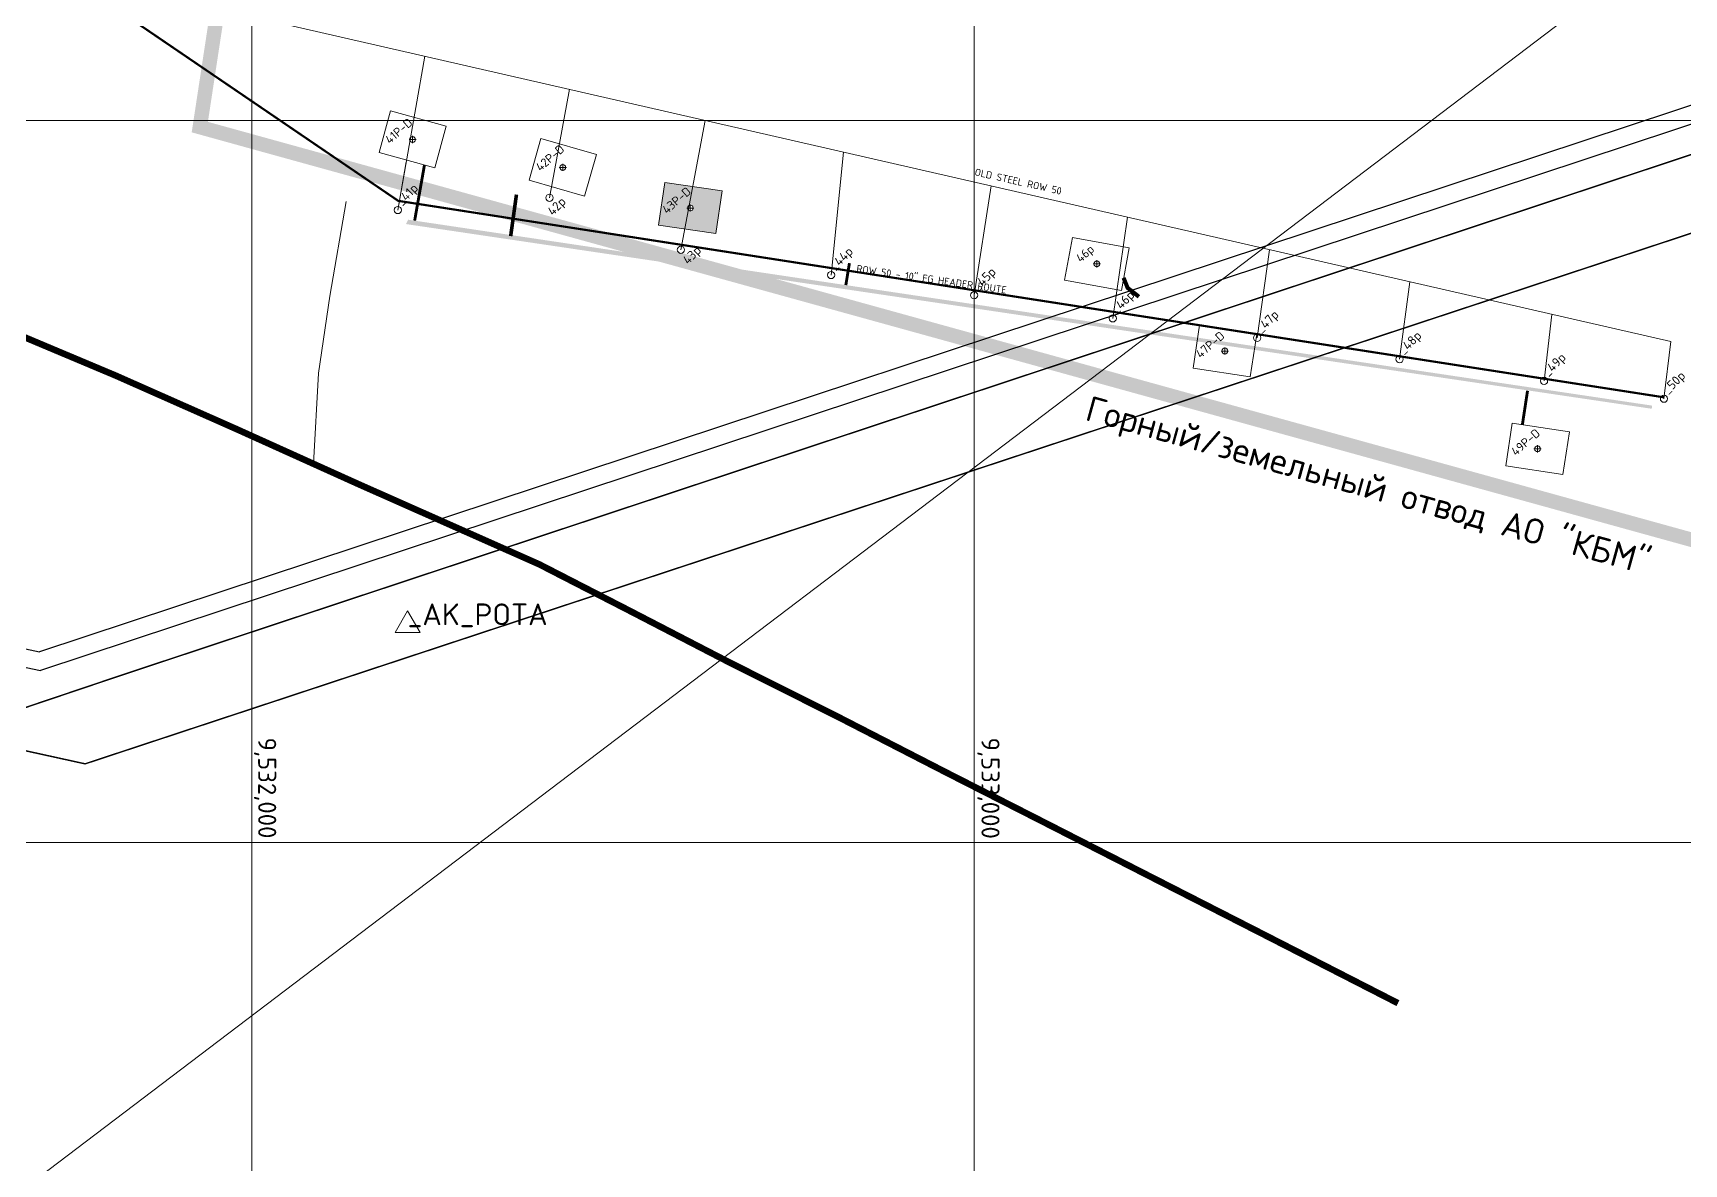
# Model space of a CAD drawing. Header units: millimetres. Extents: x 519 to 9564855, y -810 to 5021775.
# Drawn here: x 9531697 to 9533983, y 4993555 to 4995121 of the extents above; entities that cross this region are included whole.
import ezdxf

# ---------------------------------------------------------------- set-up
doc = ezdxf.new("R2010")
doc.units = ezdxf.units.MM
doc.header["$LTSCALE"] = 2
doc.header["$MEASUREMENT"] = 0
doc.header["$PDMODE"] = 2
doc.header["$PDSIZE"] = 5
for name, pattern in [('92051501$0$DASHED', [0.75, 0.5, -0.25]), ('DASHED', [0.75, 0.5, -0.25]), ('HIDDEN2', [4.7625, 3.175, -1.5875])]:
    doc.linetypes.add(name, pattern=pattern)
for name, color, linetype, lineweight in [('200 скв. на 2010 год', 61, 'Continuous', 0), ('Land lease as of 24.06.2004', 47, 'HIDDEN2', 70), ('Электро', 1, 'Continuous', 30), ('Электроснаб', 1, 'Continuous', 18), ('Электроснабжене', 1, 'Continuous', 18)]:
    doc.layers.add(name, color=color, linetype=linetype, lineweight=lineweight)
for name, color, linetype in [('CONTROL', 7, 'Continuous'), ('Existing roads', 41, 'Continuous'), ('FIBERGLASS', 212, 'Continuous'), ('GRID_PULKOVO', 7, 'Continuous'), ('New disposal wells', 191, 'Continuous'), ('OilColl&Flowlines', 3, 'Continuous'), ('OLD WELLS(dr.bfr2000)', 24, 'Continuous'), ('ROAD_ASF', 9, 'Continuous'), ('ROAD_GROUND', 9, 'Continuous'), ('Скважины 2016', 7, 'Continuous'), ('Скважины на 2014 год', 70, 'Continuous'), ('Скважины на 2015 год', 7, 'Continuous'), ('Скважины на 2016 год.', 40, 'Continuous')]:
    doc.layers.add(name, color=color, linetype=linetype)
doc.styles.add('Elect', font='isocpeur.ttf')

msp = doc.modelspace()

# ---------------------------------------------------------------- hatches: boundary and pattern name
at = {"layer": 'Скважины на 2014 год', "linetype": 'ByBlock', "lineweight": 0, "ltscale": 5}
h = msp.add_hatch(color=8, dxfattribs=at)
h.set_gradient(color1=(128, 128, 128), color2=(128, 128, 128), tint=1)
h.paths.add_polyline_path([(9532216.23405, 4994862.65423), (9533938.85904, 4994605.16885), (9533938.37075, 4994600.777), (9532213.19492, 4994856.59928)])
at = {"layer": 'Скважины на 2015 год', "linetype": 'ByBlock', "lineweight": 0, "ltscale": 5}
h = msp.add_hatch(color=141, dxfattribs=at)
h.set_gradient(color1=(127, 223, 255), color2=(127, 223, 255), tint=1)
edge = h.paths.add_edge_path(flags=16)
edge.add_arc((9532607.0566, 4994878.83449), 4, 0, 360)
h.paths.add_polyline_path([(9532651.00462, 4994902.68683), (9532642.26409, 4994843.32688), (9532563.1175, 4994854.98091), (9532571.85802, 4994914.34086)])

# ---------------------------------------------------------------- linework, layer by layer
at = {"color": 5, "linetype": 'ByBlock', "lineweight": 0, "ltscale": 5}
msp.add_line((9532202.00007, 4994876.00039), (9532213.76579, 4994942.97477), dxfattribs=at)
at = {"layer": 'CONTROL', "color": 6, "lineweight": 0}
for p, q in [((9532266.94, 4994443.95), (9532398.04, 4994385.25)), ((9532215.55, 4994321.11195), (9532198.14008, 4994291.09403)), ((9532232.95992, 4994291.09403), (9532215.55, 4994321.11195)), ((9532198.14008, 4994291.09403), (9532232.95992, 4994291.09403))]:
    msp.add_line(p, q, dxfattribs=at)
at = {"layer": 'Existing roads', "lineweight": 0, "const_width": 5.7, "flags": 128}
for points in [[(9533212.8867, 4994767.50154), (9533206.99316, 4994782.11107)], [(9533228.20547, 4994755.93737), (9533212.02119, 4994768.65605)]]:
    msp.add_lwpolyline(points, dxfattribs=at)
at = {"layer": 'FIBERGLASS', "linetype": 'DASHED', "lineweight": 0, "ltscale": 0.07, "const_width": 3}
for points in [[(9531054.537, 4995245.955), (9531531.037, 4995232.955), (9531540.737, 4995231.855), (9531632.437, 4995222.155), (9531735.6873, 4995190.11468), (9531830.137, 4995142.255), (9532202.537, 4994888.755), (9533000, 4994764.94485)], [(9533000, 4994764.94485), (9533955.137, 4994616.655)]]:
    msp.add_lwpolyline(points, dxfattribs=at)
at = {"layer": 'GRID_PULKOVO', "lineweight": 0}
for p, q in [((9532000, 5010000), (9532000, 4992000)), ((9533000, 5010000), (9533000, 4992000)), ((9519000, 4995000), (9533000, 4995000)), ((9533000, 4995000), (9548000, 4995000)), ((9519000, 4994000), (9533000, 4994000)), ((9533000, 4994000), (9546000, 4994000)), ((9533000, 4994000), (9548000, 4994000))]:
    msp.add_line(p, q, dxfattribs=at)
at = {"layer": 'Land lease as of 24.06.2004', "color": 34, "linetype": 'DASHED', "lineweight": 0, "ltscale": 50, "const_width": 20}
msp.add_lwpolyline([(9519654.3, 5003739.6), (9532971.6, 5004566.6), (9534671.1, 5001241.4), (9547648.8, 4998330.8), (9546800.6, 4994774.1), (9538599.5, 4994719.2), (9534700.1, 4995931.6), (9534118, 4994384.9), (9531927.8, 4994990.9), (9532139.5, 4996381.2), (9522290.1, 4999426.3), (9519885.3, 4999727), (9519654.3, 5003739.6)], dxfattribs=at)
at = {"layer": 'OilColl&Flowlines', "color": 5, "lineweight": 0}
for p, q in [((9533965.00491, 4994693.73189), (9531650.68332, 4995224.04389)), ((9532202, 4994876), (9532239.44223, 4995089.13355)), ((9532412, 4994893), (9532439.81106, 4995043.22031)), ((9532594, 4994821), (9532627.80378, 4995000.14298)), ((9532802, 4994786), (9532818.94407, 4994956.3444)), ((9533000, 4994758), (9533023.41339, 4994909.49157)), ((9533192, 4994726), (9533212.57097, 4994866.14731)), ((9533392, 4994699), (9533409.10415, 4994821.11299)), ((9533589.2, 4994669.5), (9533603.50159, 4994776.56806)), ((9533789.2, 4994639.3), (9533800.17889, 4994731.50072)), ((9533955.3, 4994614.7), (9533965.00491, 4994693.73189))]:
    msp.add_line(p, q, dxfattribs=at)
at = {"layer": 'OLD WELLS(dr.bfr2000)', "lineweight": 0}
for centre in [(9532412, 4994893), (9532202, 4994876), (9532594, 4994821), (9532802, 4994786), (9533000, 4994758), (9533192, 4994726), (9533392, 4994699), (9533589.2, 4994669.5), (9533789.2, 4994639.3), (9533955.3, 4994614.7)]:
    msp.add_circle(centre, 5, dxfattribs=at)
at = {"layer": 'ROAD_ASF', "lineweight": 0}
for p, q in [((9531656.87, 4994711.73), (9531811.4, 4994646.72)), ((9531811.4, 4994646.72), (9531978.04, 4994572.89)), ((9531978.04, 4994572.89), (9532147.25, 4994496.52)), ((9532147.25, 4994496.52), (9532266.94, 4994443.95)), ((9532398.04, 4994385.25), (9532520.46, 4994322.33)), ((9532520.46, 4994322.33), (9532660.99, 4994249.6)), ((9532660.99, 4994249.6), (9532810.43, 4994174.68)), ((9532810.43, 4994174.68), (9532963.64, 4994095.92)), ((9532963.64, 4994095.92), (9533099.9, 4994026.53)), ((9533099.9, 4994026.53), (9533235.32, 4993957.32)), ((9533235.32, 4993957.32), (9533396.07, 4993875.25)), ((9533396.07, 4993875.25), (9533586.94, 4993777.54))]:
    msp.add_line(p, q, dxfattribs=at)
at = {"layer": 'ROAD_ASF', "lineweight": 0, "const_width": 9}
msp.add_lwpolyline([(9531486.05, 4994732.06), (9531656.87, 4994711.73), (9531811.4, 4994646.72), (9531978.04, 4994572.89), (9532147.25, 4994496.52), (9532398.04, 4994385.25), (9532520.46, 4994322.33), (9532660.99, 4994249.6), (9532810.43, 4994174.68), (9532963.64, 4994095.92), (9533099.9, 4994026.53), (9533235.32, 4993957.32), (9533396.07, 4993875.25), (9533586.94, 4993777.54)], dxfattribs=at)
at = {"layer": 'ROAD_GROUND', "lineweight": 0}
for p, q in [((9532107.94, 4994756.6), (9532130.62, 4994888.05)), ((9532092.36, 4994649.87), (9532107.94, 4994756.6)), ((9532085.3892, 4994524.4398), (9532092.36, 4994649.87))]:
    msp.add_line(p, q, dxfattribs=at)
at = {"layer": 'Скважины 2016', "color": 42, "linetype": '92051501$0$DASHED', "lineweight": 0, "ltscale": 5, "const_width": 4}
msp.add_lwpolyline([(9532822.38851, 4994772.09241), (9532827.37343, 4994802.48435)], dxfattribs=at)
at = {"layer": 'Скважины на 2014 год', "color": 0, "linetype": 'ByBlock', "lineweight": 0}
for points in [[(9532176.15762, 4994955.48835), (9532192.02664, 4995013.35176), (9532269.17785, 4994992.19307), (9532253.30883, 4994934.32966), (9532176.15762, 4994955.48835)], [(9533125.25397, 4994779.09611), (9533136.06295, 4994838.11446), (9533214.75408, 4994823.7025), (9533203.94511, 4994764.68414), (9533125.25397, 4994779.09611)], [(9533736.14704, 4994521.55666), (9533745.17103, 4994580.87418), (9533824.26105, 4994568.84219), (9533815.23706, 4994509.52467), (9533736.14704, 4994521.55666)]]:
    msp.add_lwpolyline(points, dxfattribs=at)
at = {"layer": 'Скважины на 2014 год', "color": 8, "linetype": 'ByBlock', "lineweight": 0, "ltscale": 5, "const_width": 4}
for points in [[(9532225.3162, 4994861.38639), (9532238.87721, 4994938.28752)], [(9533766.36815, 4994625.70264), (9533759.20377, 4994578.60895)]]:
    msp.add_lwpolyline(points, dxfattribs=at)
at = {"layer": 'Скважины на 2014 год', "color": 0, "linetype": 'ByBlock', "lineweight": 0}
for centre, radius in [((9532222.5, 4994973.6), 4), ((9533170, 4994801.4), 4), ((9533780.2, 4994545.2), 4.09)]:
    msp.add_circle(centre, radius, dxfattribs=at)
for p in [(9532222.5, 4994973.6), (9533170, 4994801.4), (9533780.2, 4994545.2)]:
    msp.add_point(p, dxfattribs=at)
at = {"layer": 'Скважины на 2015 год', "color": 0, "linetype": 'ByBlock', "lineweight": 0, "ltscale": 5}
for points in [[(9532477.09458, 4994952.98794), (9532460.65117, 4994895.28513), (9532383.71409, 4994917.20967), (9532400.1575, 4994974.91248), (9532477.09458, 4994952.98794)], [(9532651.00462, 4994902.68683), (9532642.26409, 4994843.32688), (9532563.1175, 4994854.98091), (9532571.85802, 4994914.34086), (9532651.00462, 4994902.68683)]]:
    msp.add_lwpolyline(points, dxfattribs=at)
at = {"layer": 'Скважины на 2015 год', "color": 253, "linetype": 'ByBlock', "lineweight": 0, "ltscale": 5, "const_width": 5}
msp.add_lwpolyline([(9532366.27533, 4994897.37731), (9532358.27597, 4994839.89547)], dxfattribs=at)
at = {"layer": 'Скважины на 2015 год', "color": 0, "linetype": 'ByBlock', "lineweight": 0}
msp.add_lwpolyline([(9533391.30928, 4994704.2915), (9533382.19026, 4994644.98852), (9533303.11962, 4994657.14721), (9533312.23864, 4994716.45019), (9533391.30928, 4994704.2915)], dxfattribs=at)
at = {"layer": 'Скважины на 2015 год', "color": 0, "linetype": 'ByBlock', "lineweight": 0, "ltscale": 5}
for centre in [(9532430.4, 4994935.1), (9532607.0566, 4994878.83449)]:
    msp.add_circle(centre, 4, dxfattribs=at)
at = {"layer": 'Скважины на 2015 год', "color": 0, "linetype": 'ByBlock', "lineweight": 0}
msp.add_circle((9533347.21, 4994680.72), 4.09, dxfattribs=at)
at = {"layer": 'Скважины на 2015 год', "color": 0, "linetype": 'ByBlock', "lineweight": 0, "ltscale": 5}
for p in [(9532222.5, 4994973.6), (9532430.4, 4994935.1), (9532607, 4994878.8)]:
    msp.add_point(p, dxfattribs=at)
at = {"layer": 'Скважины на 2015 год', "lineweight": 0, "ltscale": 5}
for p in [(9532430.4, 4994935.1), (9532607, 4994878.8)]:
    msp.add_point(p, dxfattribs=at)
at = {"layer": 'Скважины на 2015 год', "color": 0, "linetype": 'ByBlock', "lineweight": 0}
msp.add_point((9533347.21, 4994680.72), dxfattribs=at)
at = {"layer": 'Скважины на 2016 год.', "color": 5, "linetype": 'ByBlock', "lineweight": 0, "ltscale": 5}
msp.add_line((9535989.65459, 4996788.89543), (9531307.88634, 4993234.57187), dxfattribs=at)
at = {"layer": 'Электро'}
for p, q in [((9537787.42, 4996276.51), (9531705.86, 4994264.25)), ((9537788.47304, 4996250.52545), (9531707.33594, 4994238.40538)), ((9531064.94, 4994397.81), (9531705.86, 4994264.25)), ((9531059.83986, 4994373.33576), (9531707.33594, 4994238.40538))]:
    msp.add_line(p, q, dxfattribs=at)
at = {"layer": 'Электроснаб', "color": 1, "lineweight": 0}
for p, q in [((9537787.42, 4996276.51), (9531705.86, 4994264.25)), ((9537788.47304, 4996250.52545), (9531707.33594, 4994238.40538)), ((9531064.94, 4994397.81), (9531705.86, 4994264.25))]:
    msp.add_line(p, q, dxfattribs=at)
at = {"layer": 'Электроснабжене', "color": 1, "lineweight": 0}
for p, q in [((9537787.42, 4996276.51), (9531705.86, 4994264.25)), ((9537788.47304, 4996250.52545), (9531707.33594, 4994238.40538)), ((9531064.94, 4994397.81), (9531705.86, 4994264.25))]:
    msp.add_line(p, q, dxfattribs=at)
at = {"layer": 'Электроснабжене', "lineweight": 25, "const_width": 2}
for points in [[(9531633, 4994169), (9531820, 4994232), (9536363, 4995739)], [(9531628, 4994140), (9531769, 4994109), (9536475, 4995664)]]:
    msp.add_lwpolyline(points, dxfattribs=at)

# ---------------------------------------------------------------- texts
at = {"layer": '200 скв. на 2010 год', "color": 34, "lineweight": 0, "style": 'Elect'}
msp.add_text('Горный/земельный отвод АО "КБМ"', height=35, rotation=344.55184857, dxfattribs=at).set_placement((9533151.98381, 4994585.55808))
at = {"layer": 'CONTROL', "color": 6, "lineweight": 0, "style": 'Elect'}
msp.add_text('_AK_POTA', height=30.011925, rotation=0.00000003, dxfattribs=at).set_placement((9532215.55, 4994301.1))
at = {"layer": 'GRID_PULKOVO', "lineweight": 0, "style": 'Elect'}
for s, p in [('9,532,000', (9532008.62022, 4994145.40313)), ('9,533,000', (9533010.18512, 4994145.40313))]:
    msp.add_text(s, height=25, rotation=270, dxfattribs=at).set_placement(p)
at = {"layer": 'New disposal wells', "color": 0, "lineweight": 0, "style": 'Elect'}
msp.add_text('ROW 50 - 10" FG HEADER ROUTE', height=10, rotation=351.73879818, dxfattribs=at).set_placement((9532836.56741, 4994790.31858))
at = {"layer": 'OilColl&Flowlines', "color": 7, "lineweight": 0, "style": 'Elect'}
msp.add_text('OLD STEEL ROW 50 ', height=10, rotation=347.26226535, dxfattribs=at).set_placement((9533000, 4994924.20523))
at = {"layer": 'OLD WELLS(dr.bfr2000)', "lineweight": 0, "style": 'Elect'}
for s, p in [(' _41p', (9532202, 4994876)), (' 42p', (9532411.00041, 4994861.69171)), (' 43p', (9532598.24358, 4994794.11798)), (' _44p', (9532802, 4994786)), (' _45p', (9533000, 4994758)), (' _46p', (9533192, 4994726)), (' _47p', (9533392, 4994699)), (' _48p', (9533589.2, 4994669.5)), (' _49p', (9533789.2, 4994639.3)), (' _50p', (9533955.3, 4994614.7))]:
    msp.add_text(s, height=12.5, rotation=44.99999992, dxfattribs=at).set_placement(p)
at = {"layer": 'Скважины на 2014 год', "color": 0, "linetype": 'ByBlock', "lineweight": 0, "style": 'Elect'}
for s, p in [('41P-D', (9532190.82451, 4994966.73229)), (' 46p', (9533141.72539, 4994797.63473)), ('49P-D', (9533750.09122, 4994534.79464))]:
    msp.add_text(s, height=12, rotation=41, dxfattribs=at).set_placement(p)
at = {"layer": 'Скважины на 2015 год', "color": 0, "linetype": 'ByBlock', "lineweight": 0, "ltscale": 5, "style": 'Elect'}
for s, p in [('42P-D', (9532399.43446, 4994928.7954)), ('43P-D', (9532574.55388, 4994869.83004))]:
    msp.add_text(s, height=12, rotation=41, dxfattribs=at).set_placement(p)
at = {"layer": 'Скважины на 2015 год', "color": 0, "linetype": 'ByBlock', "lineweight": 0, "style": 'Elect'}
msp.add_text('47P-D', height=12, rotation=41, dxfattribs=at).set_placement((9533313.52369, 4994669.95371))

doc.saveas('drawing.dxf')
